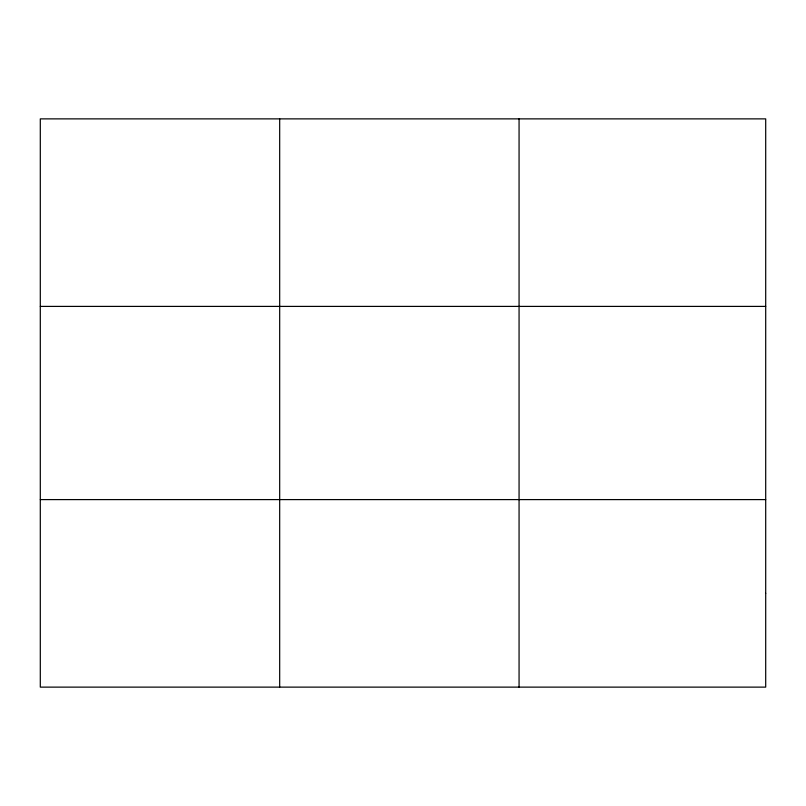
<?xml version="1.0" encoding="UTF-8"?>
<svg xmlns="http://www.w3.org/2000/svg" width="806" height="806" viewBox="0 0 806 806"><rect width="100%" height="100%" fill="white"/><g stroke="black" fill="none" stroke-linecap="round" stroke-linejoin="round"><path stroke-width="1.21" d="M279.682 687.125L279.682 118.875M519.064 687.125L519.064 118.875M40.3 306.401L765.7 306.401M40.3 499.599L765.7 499.599M765.7 593.367L765.7 687.125L40.3 687.125L40.3 118.875L765.7 118.875L765.7 593.367"/></g></svg>
